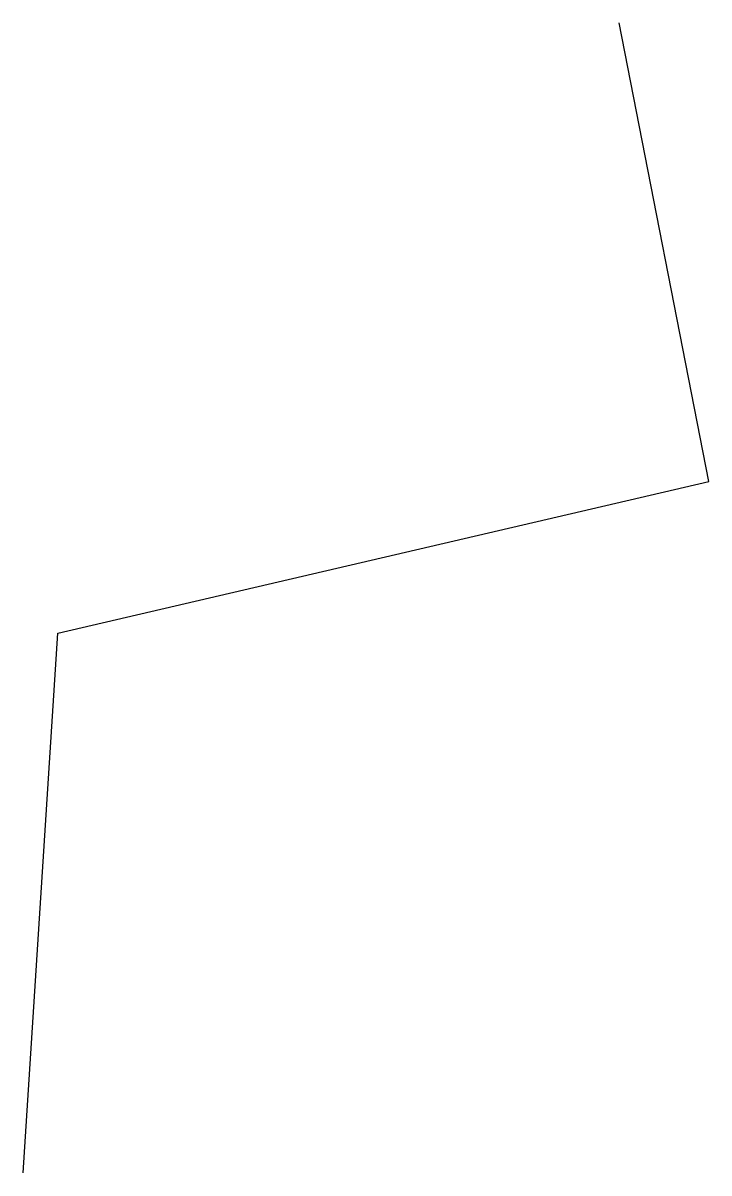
# Model space of a CAD drawing. Header units: metres. Extents: x 309 to 448, y 136 to 369.
import ezdxf

# ---------------------------------------------------------------- set-up
doc = ezdxf.new("R2010")
doc.units = ezdxf.units.M
doc.layers.add('GM', color=91, linetype='U_GAS_LP_EX_D')
doc.styles.add('ARIAL', font='arial.ttf')
doc.linetypes.add('U_GAS_LP_EX_D', pattern='A,2,-2,2,-2,2,-2,["G LP (D)",ARIAL,S=2,R=0,X=-0.6,Y=-1],-12', length=24)

msp = doc.modelspace()

# ---------------------------------------------------------------- linework, layer by layer
at = {"layer": 'GM'}
msp.add_lwpolyline([(309.37, 136.49), (316.42, 245.57), (447.94, 276.25), (429.77, 368.91)], dxfattribs=at)

doc.saveas('drawing.dxf')
